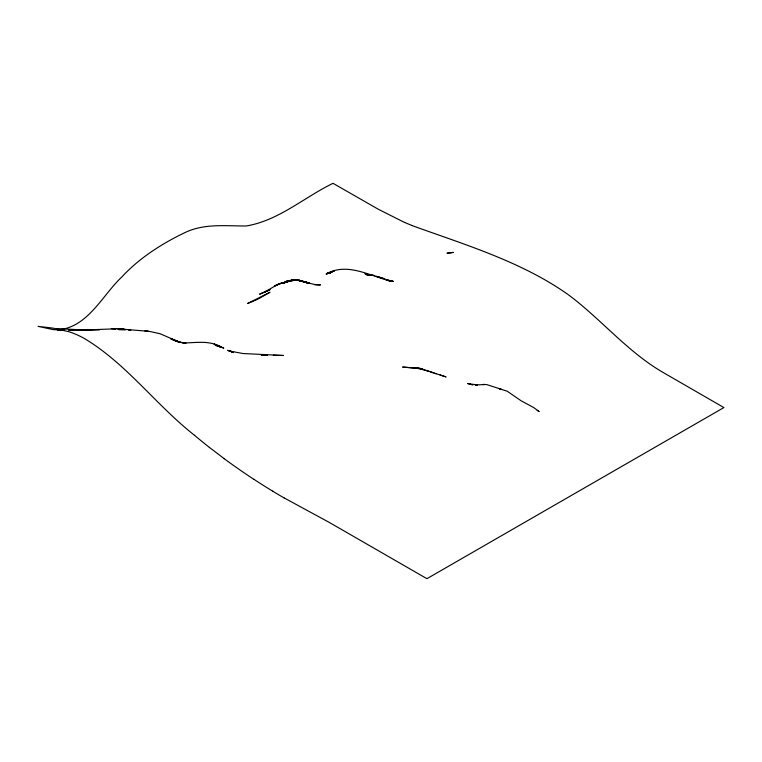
<?xml version="1.0" encoding="UTF-8"?>
<svg xmlns="http://www.w3.org/2000/svg" width="762" height="762" viewBox="0 0 762 762"><rect width="100%" height="100%" fill="white"/><g stroke="black" fill="none" stroke-linecap="round" stroke-linejoin="round"><path stroke-width="1.14" d="M262.204 296.694L269.986 292.246L247.517 303.524L253.86 300.952M259.328 298.371L261.385 297.18M254.86 300.561L258.442 298.809M283.293 283.293C289.341 280.121 296.637 278.644 303.105 281.549M283.359 283.264L288.788 280.988L297.047 280.045M268.967 290.322L259.547 294.199L270.072 289.57L264.29 292.189L278.949 283.797L290.332 280.892L282.883 283.207M282.721 283.235L290.332 280.892M286.312 281.378L289.417 281.035L285.159 281.73L290.16 280.473L284.959 281.988L295.094 279.93L286.779 281.597M286.331 281.997C297.837 275.996 308.905 285.502 320.507 284.893L314.639 284.702M287.979 281.045L293.265 280.149L288.979 280.768M329.794 272.92L326.612 273.548L330.613 272.539L326.327 273.815C348.425 261.671 371.313 277.035 393.049 281.549L384.753 279.235L391.125 281.092M330.727 272.729L328.613 273.072L330.86 272.71M298.99 280.321L290.779 280.53L298.99 280.321L308.972 283.321L304.095 281.854M290.97 280.33L292.951 280.064M285.321 281.502L289.531 281.111M499.091 388.753L501.101 389.211L486.527 384.524L475.421 384.924L477.536 384.981L467.678 383.562L470.678 384.372M482.546 384.477L484.584 384.372M118.129 329.565L125.825 329.603M292.76 280.226L296.875 280.045L306.667 282.512L300.752 280.664L294.732 280.092L298.818 280.283L305.019 282.178M99.841 329.632L76.819 329.956L99.812 329.632M267.281 355.378L261.318 355.454M273.339 355.216L283.359 355.492L242.897 353.52L229.448 350.977L233.191 352.111L227.533 350.329L233.296 352.454M78.21 330.337L68.951 330.146M64.208 330.041L53.321 329.651L38.1 326.365L52.997 328.117L69.066 331.756A113.09 65.818 60.4 0 1 84.249 338.414C126.654 363.788 156 405.098 194.596 435.359M68.742 330.137L76.676 330.308M64.332 330.041L57.407 329.898C87.735 327.812 101.965 295.694 121.768 277.006C139.436 257.966 161.735 243.707 185.042 232.553C204.254 223.295 225.657 226.066 246.145 225.99C278.53 220.704 304.19 197.31 333.023 183.309L378.133 209.159L404.574 222.475M122.749 329.575L118.567 329.46L124.577 329.565L118.177 328.936M429.311 371.485L416.071 367.789L422.158 368.875L402.593 367.055L419.948 368.322L446.046 376.933L440.103 374.999M115.795 328.774L111.328 328.536L115.891 328.803M418.29 368.179L415.5 367.998L419.5 368.484M119.139 328.955L125.959 329.575M368.884 274.892L370.837 275.044L366.122 274.606L374.723 275.577L366.655 274.263M56.979 328.593L84.658 330.013L117.177 328.755L149.085 331.327L159.963 333.689L180.203 342.452M306.238 282.416L309.229 282.712L303.305 281.988L305.238 282.321M148.114 331.222L144.932 330.908L147.142 331.127M128.73 329.984L130.807 330.194L128.873 329.936M303.39 282.054L305.333 282.292M124.92 329.565L123.034 329.26L125.178 329.641M389.601 280.787L393.468 281.445L387.458 280.387M387.258 280.359L389.192 280.711M500.072 388.972L507.14 391.173L521.208 400.85L533.591 407.508L539.153 411.566L537.21 410.394M307.172 282.683L309.105 283.035L306.124 282.426M182.128 342.938L184.223 343.357M215.217 345.424L220.094 346.662L217.141 345.9M173.622 340.062L179.775 342.119L186.042 343.119L183.632 342.986C196.501 342.748 210.141 340.109 221.79 347.396L214.265 344.205L221.79 347.396M231.362 351.568L233.191 352.111M218.084 346.129L223.818 348.12L217.989 345.786M177.851 341.567L181.061 342.595L171.736 339.08L178.279 341.967M434.35 373.247L436.264 373.875M366.493 274.387L369.36 275.349L364.941 273.615L369.046 275.282M469.763 384.048L472.764 385.058M308.839 283.502L300.914 280.759M430.301 371.856L433.34 372.894M412.185 225.619C465.411 244.897 520.998 261.452 567.785 294.322A227.943 132.655 60.4 0 1 578.901 303.009C607.133 326.298 631.755 354.492 663.759 372.847L723.9 407.565L426.93 578.691L329.184 522.37L283.997 497.843M174.469 340.49L177.327 341.595M170.669 338.928L173.517 340.1M272.739 491.185L268.986 488.899A643.109 374.275 60.4 0 1 254.022 479.374M224.209 458.657L209.369 447.399M412.175 225.533A260.433 151.486 60.4 0 1 404.565 222.39M209.369 447.389A411.28 239.354 60.4 0 1 194.596 435.35M254.013 479.422A614.572 357.702 60.4 0 1 224.199 458.705M283.997 497.872A597.151 347.558 60.4 0 1 272.739 491.214M276.92 284.778L274.558 285.988L283.273 282.54L276.92 284.778M328.203 273.244L326.174 274.101L332.375 271.624L328.203 273.244M332.242 271.653L330.222 272.415L334.385 270.92L332.242 271.653M450.913 252.717L446.961 253.241L453.285 252.412L450.913 252.717M298.818 280.283L296.694 280.14L302.838 281.302L298.818 280.283M379.8 277.311L375.961 276.254L384.162 278.682L379.8 277.311"/></g></svg>
